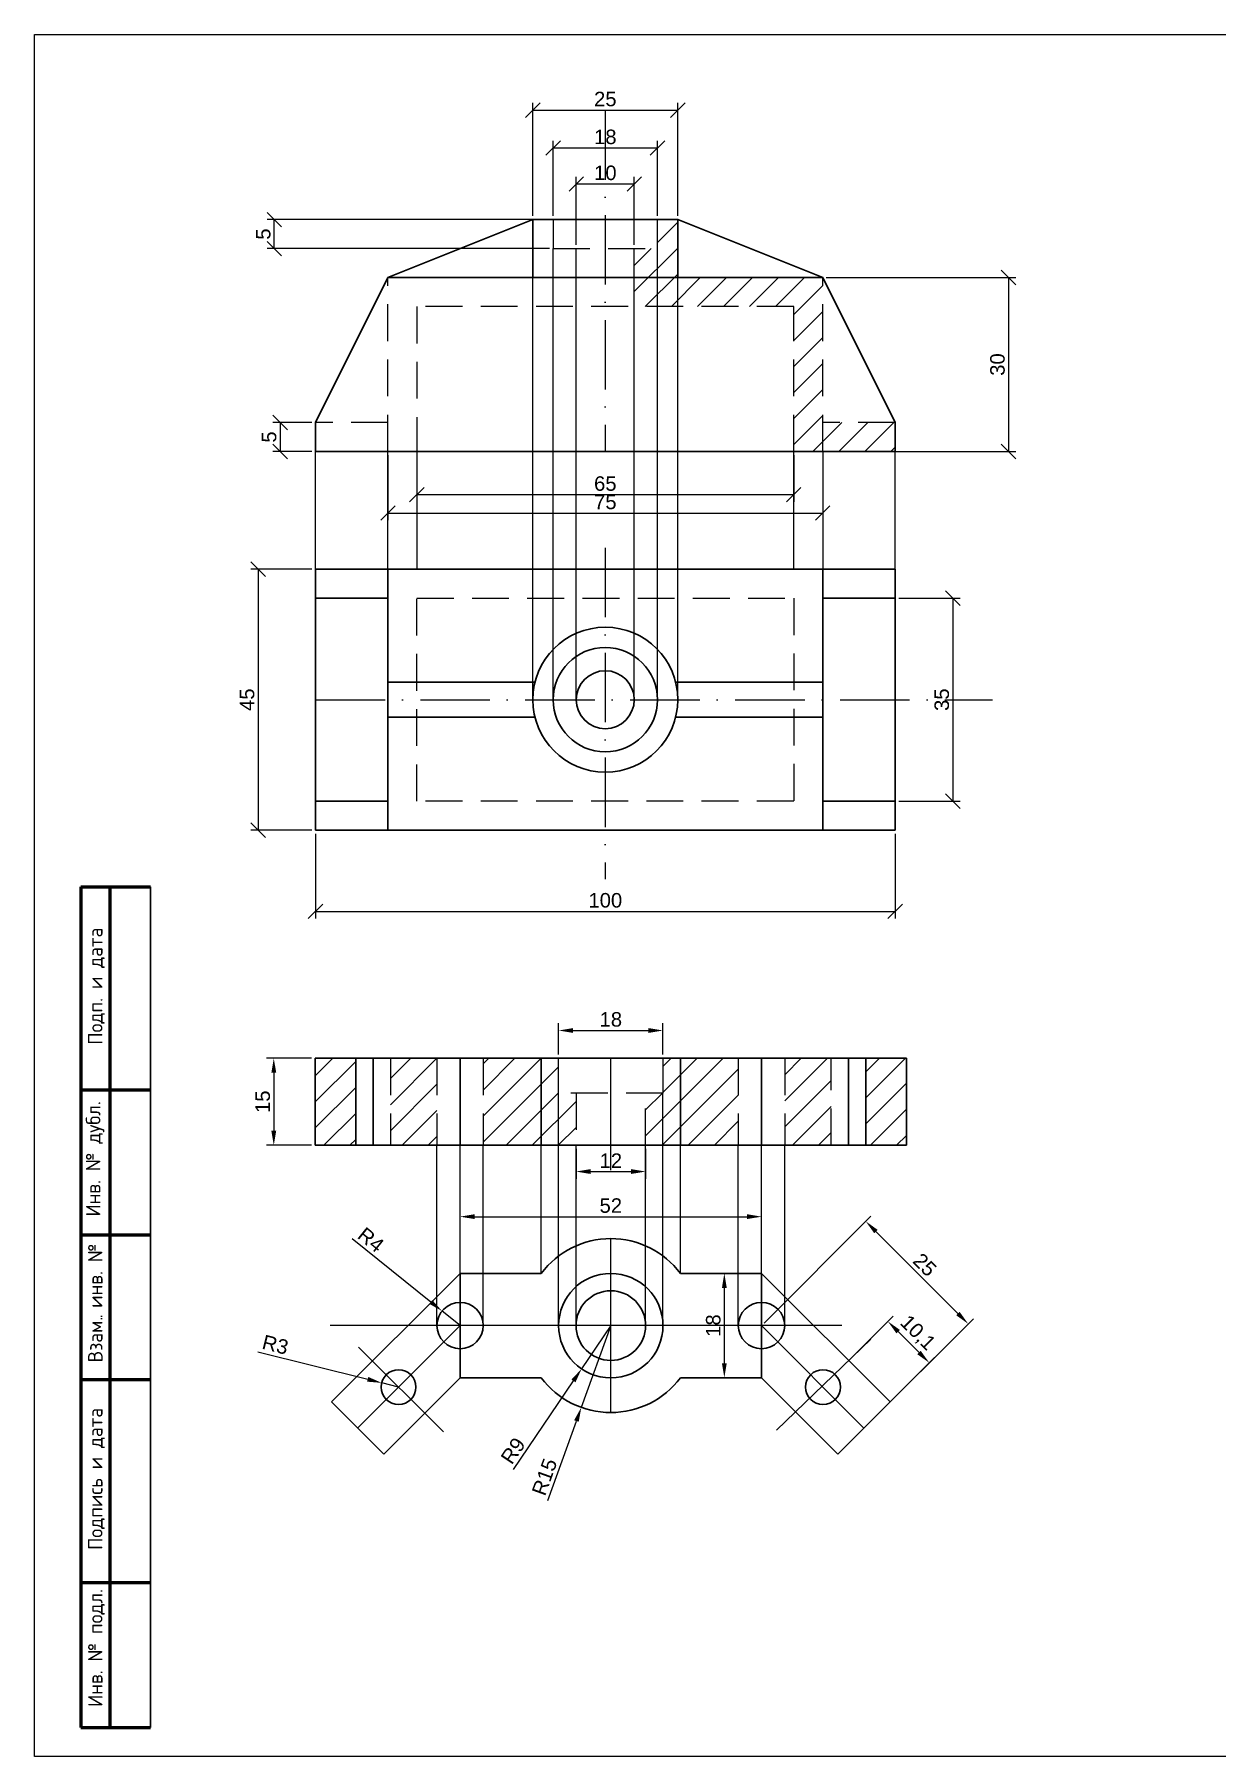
# Model space of a CAD drawing. Header units: millimetres. Extents: x 2946 to 3366, y 2124 to 2421.
# Drawn here: x 2946.1 to 3150, y 2123.6 to 2420.6 of the extents above; entities that cross this region are included whole.
import ezdxf
from ezdxf.enums import TextEntityAlignment as Align

# ---------------------------------------------------------------- set-up
doc = ezdxf.new("R2010")
doc.units = ezdxf.units.MM
doc.linetypes.add('ACAD_ISO10W100', pattern=[18, 12, -3, 0, -3])
doc.linetypes.add('штриховая2', pattern=[9.525, 6.35, -3.175])
doc.layers.add('контур', color=7, linetype='Continuous', lineweight=30)
for name, color, linetype in [('линии соединения', 50, 'Continuous'), ('оси', 130, 'Continuous'), ('размеры', 62, 'Continuous'), ('соединение', 130, 'Continuous'), ('штриховка', 90, 'Continuous'), ('штриховые', 220, 'штриховая2')]:
    doc.layers.add(name, color=color, linetype=linetype)
doc.styles.add('GOST-2.304_Type-B', font='GOST Common.ttf')
doc.styles.get("Standard").update_dxf_attribs({"font": 'arial.ttf'})
doc.dimstyles.new('ISO-25', dxfattribs={"dimtxt": 2.5, "dimasz": 2.5, "dimexe": 1.25, "dimexo": 0.625, "dimtad": 1, "dimtxsty": 'Standard', "dimcen": 2.5, "dimadec": 0, "dimazin": 0, "dimtfac": 1, "dimtmove": 0, "dimatfit": 3, "dimfxl": 1, "dimarcsym": 0})

# ---------------------------------------------------------------- blocks, each defined once
blk = doc.blocks.new('ACAD_SPDS_TB_18')
at = {"linetype": 'Continuous', "lineweight": 60}
for p, q in [((-12, 145), (0, 145)), ((-12, 145), (-12, 0)), ((-7, 145), (-7, 0)), ((-12, 110), (0, 110)), ((-12, 85), (0, 85)), ((-12, 60), (0, 60)), ((-12, 25), (0, 25)), ((-12, 0), (0, 0))]:
    blk.add_line(p, q, dxfattribs=at)
at = {"linetype": 'Continuous', "lineweight": 30}
blk.add_line((0, 145), (0, 0), dxfattribs=at)
at = {"style": 'GOST-2.304_Type-B'}
for s, p in [('Подп. и дата', (-8.25, 117.77)), ('Инв. № дубл.', (-8.62, 88.14)), ('Взам. инв. №', (-8.25, 62.96)), ('. ', (-8.25, 70.58)), ('Подпись и дата', (-8.25, 30.64)), ('Инв. № подл.', (-8.25, 3.57))]:
    blk.add_text(s, height=2.5, rotation=90, dxfattribs=at).set_placement(p)
for tag, p in [('ПОДП_ДАТА_2', (-3.5, 127.5)), ('ИНВ_Н_ДУБЛ', (-3.65, 97.5)), ('ВЗАМ_ИНВ_Н', (-3.5, 71.94)), ('ПОДП_ДАТА_1', (-3.5, 42.5)), ('ИНВ_НОМ_ПОДЛ', (-3.5, 12.5))]:
    blk.add_attdef(tag, text='', height=2.5, rotation=90, dxfattribs=at).set_placement(p, align=Align.MIDDLE_CENTER)
at = {"style": 'GOST-2.304_Type-B', "flags": 1}
blk.add_attdef('ИДЕНТИФИКАТОР_НАДПИСИ', (-12.12, -11.58), '', height=2.5, dxfattribs=at)
blk = doc.blocks.new('_Oblique')
at = {"color": 0, "linetype": 'ByBlock', "lineweight": -2}
blk.add_line((-0.5, -0.5), (0.5, 0.5), dxfattribs=at)
blk = doc.blocks.new('*D36')
at = {"layer": 'Defpoints', "color": 0, "transparency": 16777216}
for p in [(2994.56, 2353.68), (2988.47, 2348.68), (2994.56, 2348.68)]:
    blk.add_point(p, dxfattribs=at)
at = {"layer": 'размеры', "color": 0, "lineweight": -2, "transparency": 16777216}
for p, q in [((2993.93, 2353.68), (2987.22, 2353.68)), ((2988.47, 2353.68), (2988.47, 2348.68)), ((2993.93, 2348.68), (2987.22, 2348.68))]:
    blk.add_line(p, q, dxfattribs=at)
at = {"layer": 'размеры', "color": 0, "lineweight": -2, "transparency": 16777216, "xscale": 2.5, "yscale": 2.5, "zscale": 2.5}
for p, rotation in [((2988.47, 2353.68), 90), ((2988.47, 2348.68), 270)]:
    blk.add_blockref('_Oblique', p, dxfattribs=dict(at, rotation=rotation))
at = {"layer": 'размеры', "color": 0, "transparency": 16777216, "insert": (2986.57, 2351.18), "char_height": 2.5, "attachment_point": 5, "rotation": 90}
blk.add_mtext('5', dxfattribs=at)
blk = doc.blocks.new('*D37')
at = {"layer": 'Defpoints', "color": 0, "transparency": 16777216}
for p in [(3057.06, 2407.56), (3032.06, 2388.68), (3057.06, 2388.68)]:
    blk.add_point(p, dxfattribs=at)
at = {"layer": 'размеры', "color": 0, "lineweight": -2, "transparency": 16777216}
for p, q in [((3032.06, 2389.3), (3032.06, 2408.81)), ((3057.06, 2389.3), (3057.06, 2408.81)), ((3032.06, 2407.56), (3057.06, 2407.56))]:
    blk.add_line(p, q, dxfattribs=at)
at = {"layer": 'размеры', "color": 0, "lineweight": -2, "transparency": 16777216, "xscale": 2.5, "yscale": 2.5, "zscale": 2.5, "rotation": 180}
blk.add_blockref('_Oblique', (3032.06, 2407.56), dxfattribs=at)
at = {"layer": 'размеры', "color": 0, "lineweight": -2, "transparency": 16777216, "xscale": 2.5, "yscale": 2.5, "zscale": 2.5}
blk.add_blockref('_Oblique', (3057.06, 2407.56), dxfattribs=at)
at = {"layer": 'размеры', "color": 0, "transparency": 16777216, "insert": (3044.56, 2409.46), "char_height": 2.5, "attachment_point": 5}
blk.add_mtext('25', dxfattribs=at)
blk = doc.blocks.new('*D38')
at = {"layer": 'Defpoints', "color": 0, "transparency": 16777216}
for p in [(3053.56, 2401.03), (3035.56, 2388.68), (3053.56, 2388.68)]:
    blk.add_point(p, dxfattribs=at)
at = {"layer": 'размеры', "color": 0, "lineweight": -2, "transparency": 16777216}
for p, q in [((3035.56, 2389.3), (3035.56, 2402.28)), ((3035.56, 2401.03), (3053.56, 2401.03)), ((3053.56, 2389.3), (3053.56, 2402.28))]:
    blk.add_line(p, q, dxfattribs=at)
at = {"layer": 'размеры', "color": 0, "lineweight": -2, "transparency": 16777216, "xscale": 2.5, "yscale": 2.5, "zscale": 2.5, "rotation": 180}
blk.add_blockref('_Oblique', (3035.56, 2401.03), dxfattribs=at)
at = {"layer": 'размеры', "color": 0, "lineweight": -2, "transparency": 16777216, "xscale": 2.5, "yscale": 2.5, "zscale": 2.5}
blk.add_blockref('_Oblique', (3053.56, 2401.03), dxfattribs=at)
at = {"layer": 'размеры', "color": 0, "transparency": 16777216, "insert": (3044.56, 2402.93), "char_height": 2.5, "attachment_point": 5}
blk.add_mtext('18', dxfattribs=at)
blk = doc.blocks.new('*D39')
at = {"layer": 'Defpoints', "color": 0, "transparency": 16777216}
for p in [(3082.06, 2378.68), (3082.06, 2348.68), (3114.12, 2348.68)]:
    blk.add_point(p, dxfattribs=at)
at = {"layer": 'размеры', "color": 0, "lineweight": -2, "transparency": 16777216}
for p, q in [((3082.68, 2378.68), (3115.37, 2378.68)), ((3114.12, 2378.68), (3114.12, 2348.68)), ((3082.68, 2348.68), (3115.37, 2348.68))]:
    blk.add_line(p, q, dxfattribs=at)
at = {"layer": 'размеры', "color": 0, "lineweight": -2, "transparency": 16777216, "xscale": 2.5, "yscale": 2.5, "zscale": 2.5}
for p, rotation in [((3114.12, 2378.68), 90), ((3114.12, 2348.68), 270)]:
    blk.add_blockref('_Oblique', p, dxfattribs=dict(at, rotation=rotation))
at = {"layer": 'размеры', "color": 0, "transparency": 16777216, "insert": (3112.22, 2363.68), "char_height": 2.5, "attachment_point": 5, "rotation": 90}
blk.add_mtext('30', dxfattribs=at)
blk = doc.blocks.new('*D40')
at = {"layer": 'Defpoints', "color": 0, "transparency": 16777216}
for p in [(2987.45, 2388.68), (3035.56, 2388.68), (3035.56, 2383.68)]:
    blk.add_point(p, dxfattribs=at)
at = {"layer": 'размеры', "color": 0, "lineweight": -2, "transparency": 16777216}
for p, q in [((3034.93, 2388.68), (2986.2, 2388.68)), ((2987.45, 2383.68), (2987.45, 2388.68)), ((3034.93, 2383.68), (2986.2, 2383.68))]:
    blk.add_line(p, q, dxfattribs=at)
at = {"layer": 'размеры', "color": 0, "lineweight": -2, "transparency": 16777216, "xscale": 2.5, "yscale": 2.5, "zscale": 2.5}
for p, rotation in [((2987.45, 2388.68), 90), ((2987.45, 2383.68), 270)]:
    blk.add_blockref('_Oblique', p, dxfattribs=dict(at, rotation=rotation))
at = {"layer": 'размеры', "color": 0, "transparency": 16777216, "insert": (2985.56, 2386.18), "char_height": 2.5, "attachment_point": 5, "rotation": 90}
blk.add_mtext('5', dxfattribs=at)
blk = doc.blocks.new('*D41')
at = {"layer": 'Defpoints', "color": 0, "transparency": 16777216}
for p in [(3049.56, 2394.83), (3039.56, 2383.68), (3049.56, 2383.68)]:
    blk.add_point(p, dxfattribs=at)
at = {"layer": 'размеры', "color": 0, "lineweight": -2, "transparency": 16777216}
for p, q in [((3039.56, 2384.3), (3039.56, 2396.08)), ((3039.56, 2394.83), (3049.56, 2394.83)), ((3049.56, 2384.3), (3049.56, 2396.08))]:
    blk.add_line(p, q, dxfattribs=at)
at = {"layer": 'размеры', "color": 0, "lineweight": -2, "transparency": 16777216, "xscale": 2.5, "yscale": 2.5, "zscale": 2.5, "rotation": 180}
blk.add_blockref('_Oblique', (3039.56, 2394.83), dxfattribs=at)
at = {"layer": 'размеры', "color": 0, "lineweight": -2, "transparency": 16777216, "xscale": 2.5, "yscale": 2.5, "zscale": 2.5}
blk.add_blockref('_Oblique', (3049.56, 2394.83), dxfattribs=at)
at = {"layer": 'размеры', "color": 0, "transparency": 16777216, "insert": (3044.56, 2396.73), "char_height": 2.5, "attachment_point": 5}
blk.add_mtext('10', dxfattribs=at)
blk = doc.blocks.new('*D42')
at = {"layer": 'Defpoints', "color": 0, "transparency": 16777216}
for p in [(3007.06, 2348.68), (3082.06, 2348.68), (3082.06, 2338.07)]:
    blk.add_point(p, dxfattribs=at)
at = {"layer": 'размеры', "color": 0, "lineweight": -2, "transparency": 16777216}
for p, q in [((3007.06, 2348.05), (3007.06, 2336.82)), ((3082.06, 2348.05), (3082.06, 2336.82)), ((3007.06, 2338.07), (3082.06, 2338.07))]:
    blk.add_line(p, q, dxfattribs=at)
at = {"layer": 'размеры', "color": 0, "lineweight": -2, "transparency": 16777216, "xscale": 2.5, "yscale": 2.5, "zscale": 2.5, "rotation": 180}
blk.add_blockref('_Oblique', (3007.06, 2338.07), dxfattribs=at)
at = {"layer": 'размеры', "color": 0, "lineweight": -2, "transparency": 16777216, "xscale": 2.5, "yscale": 2.5, "zscale": 2.5}
blk.add_blockref('_Oblique', (3082.06, 2338.07), dxfattribs=at)
at = {"layer": 'размеры', "color": 0, "transparency": 16777216, "insert": (3044.56, 2339.97), "char_height": 2.5, "attachment_point": 5}
blk.add_mtext('75', dxfattribs=at)
blk = doc.blocks.new('*D43')
at = {"layer": 'Defpoints', "color": 0, "transparency": 16777216}
for p in [(3012.06, 2348.68), (3077.06, 2348.68), (3077.06, 2341.24)]:
    blk.add_point(p, dxfattribs=at)
at = {"layer": 'размеры', "color": 0, "lineweight": -2, "transparency": 16777216}
for p, q in [((3012.06, 2348.05), (3012.06, 2339.99)), ((3077.06, 2348.05), (3077.06, 2339.99)), ((3012.06, 2341.24), (3077.06, 2341.24))]:
    blk.add_line(p, q, dxfattribs=at)
at = {"layer": 'размеры', "color": 0, "lineweight": -2, "transparency": 16777216, "xscale": 2.5, "yscale": 2.5, "zscale": 2.5, "rotation": 180}
blk.add_blockref('_Oblique', (3012.06, 2341.24), dxfattribs=at)
at = {"layer": 'размеры', "color": 0, "lineweight": -2, "transparency": 16777216, "xscale": 2.5, "yscale": 2.5, "zscale": 2.5}
blk.add_blockref('_Oblique', (3077.06, 2341.24), dxfattribs=at)
at = {"layer": 'размеры', "color": 0, "transparency": 16777216, "insert": (3044.56, 2343.14), "char_height": 2.5, "attachment_point": 5}
blk.add_mtext('65', dxfattribs=at)
blk = doc.blocks.new('*D44')
at = {"layer": 'Defpoints', "color": 0, "transparency": 16777216}
for p in [(2994.56, 2283.38), (3094.56, 2283.38), (3094.56, 2269.37)]:
    blk.add_point(p, dxfattribs=at)
at = {"layer": 'размеры', "color": 0, "lineweight": -2, "transparency": 16777216}
for p, q in [((2994.56, 2282.75), (2994.56, 2268.12)), ((3094.56, 2282.75), (3094.56, 2268.12)), ((2994.56, 2269.37), (3094.56, 2269.37))]:
    blk.add_line(p, q, dxfattribs=at)
at = {"layer": 'размеры', "color": 0, "lineweight": -2, "transparency": 16777216, "xscale": 2.5, "yscale": 2.5, "zscale": 2.5, "rotation": 180}
blk.add_blockref('_Oblique', (2994.56, 2269.37), dxfattribs=at)
at = {"layer": 'размеры', "color": 0, "lineweight": -2, "transparency": 16777216, "xscale": 2.5, "yscale": 2.5, "zscale": 2.5}
blk.add_blockref('_Oblique', (3094.56, 2269.37), dxfattribs=at)
at = {"layer": 'размеры', "color": 0, "transparency": 16777216, "insert": (3044.56, 2271.27), "char_height": 2.5, "attachment_point": 5}
blk.add_mtext('100', dxfattribs=at)
blk = doc.blocks.new('*D45')
at = {"layer": 'Defpoints', "color": 0, "transparency": 16777216}
for p in [(2994.56, 2328.38), (2984.67, 2283.38), (2994.56, 2283.38)]:
    blk.add_point(p, dxfattribs=at)
at = {"layer": 'размеры', "color": 0, "lineweight": -2, "transparency": 16777216}
for p, q in [((2993.93, 2328.38), (2983.42, 2328.38)), ((2984.67, 2328.38), (2984.67, 2283.38)), ((2993.93, 2283.38), (2983.42, 2283.38))]:
    blk.add_line(p, q, dxfattribs=at)
at = {"layer": 'размеры', "color": 0, "lineweight": -2, "transparency": 16777216, "xscale": 2.5, "yscale": 2.5, "zscale": 2.5}
for p, rotation in [((2984.67, 2328.38), 90), ((2984.67, 2283.38), 270)]:
    blk.add_blockref('_Oblique', p, dxfattribs=dict(at, rotation=rotation))
at = {"layer": 'размеры', "color": 0, "transparency": 16777216, "insert": (2982.77, 2305.88), "char_height": 2.5, "attachment_point": 5, "rotation": 90}
blk.add_mtext('45', dxfattribs=at)
blk = doc.blocks.new('*D46')
at = {"layer": 'Defpoints', "color": 0, "transparency": 16777216}
for p in [(3094.56, 2323.38), (3094.56, 2288.38), (3104.52, 2288.38)]:
    blk.add_point(p, dxfattribs=at)
at = {"layer": 'размеры', "color": 0, "lineweight": -2, "transparency": 16777216}
for p, q in [((3095.18, 2323.38), (3105.77, 2323.38)), ((3104.52, 2323.38), (3104.52, 2288.38)), ((3095.18, 2288.38), (3105.77, 2288.38))]:
    blk.add_line(p, q, dxfattribs=at)
at = {"layer": 'размеры', "color": 0, "lineweight": -2, "transparency": 16777216, "xscale": 2.5, "yscale": 2.5, "zscale": 2.5}
for p, rotation in [((3104.52, 2323.38), 90), ((3104.52, 2288.38), 270)]:
    blk.add_blockref('_Oblique', p, dxfattribs=dict(at, rotation=rotation))
at = {"layer": 'размеры', "color": 0, "transparency": 16777216, "insert": (3102.61, 2305.88), "char_height": 2.5, "attachment_point": 5, "rotation": 90}
blk.add_mtext('35', dxfattribs=at)
blk = doc.blocks.new('*D86')
at = {"layer": 'Defpoints', "color": 0, "transparency": 16777216}
for p in [(2994.51, 2244.04), (2987.37, 2229.04), (2994.51, 2229.04)]:
    blk.add_point(p, dxfattribs=at)
at = {"layer": 'размеры', "color": 0, "lineweight": -2, "transparency": 16777216}
for p, q in [((2993.88, 2244.04), (2986.12, 2244.04)), ((2987.37, 2241.54), (2987.37, 2231.54)), ((2993.88, 2229.04), (2986.12, 2229.04))]:
    blk.add_line(p, q, dxfattribs=at)
at = {"layer": 'размеры', "color": 0, "transparency": 16777216}
for points in [[(2986.95, 2241.54), (2987.79, 2241.54), (2987.37, 2244.04)], [(2986.95, 2231.54), (2987.79, 2231.54), (2987.37, 2229.04)]]:
    blk.add_solid(points, dxfattribs=at)
at = {"layer": 'размеры', "color": 0, "transparency": 16777216, "insert": (2985.47, 2236.54), "char_height": 2.5, "attachment_point": 5, "rotation": 90}
blk.add_mtext('15', dxfattribs=at)
blk = doc.blocks.new('*D87')
at = {"layer": 'Defpoints', "color": 0, "transparency": 16777216}
for p in [(3054.51, 2248.83), (3036.51, 2244.04), (3054.51, 2244.04)]:
    blk.add_point(p, dxfattribs=at)
at = {"layer": 'размеры', "color": 0, "lineweight": -2, "transparency": 16777216}
for p, q in [((3036.51, 2244.67), (3036.51, 2250.08)), ((3039.01, 2248.83), (3052.01, 2248.83)), ((3054.51, 2244.67), (3054.51, 2250.08))]:
    blk.add_line(p, q, dxfattribs=at)
at = {"layer": 'размеры', "color": 0, "transparency": 16777216}
for points in [[(3039.01, 2249.24), (3039.01, 2248.41), (3036.51, 2248.83)], [(3052.01, 2249.24), (3052.01, 2248.41), (3054.51, 2248.83)]]:
    blk.add_solid(points, dxfattribs=at)
at = {"layer": 'размеры', "color": 0, "transparency": 16777216, "insert": (3045.51, 2250.73), "char_height": 2.5, "attachment_point": 5}
blk.add_mtext('18', dxfattribs=at)
blk = doc.blocks.new('*D88')
at = {"layer": 'Defpoints', "color": 0, "transparency": 16777216}
for p in [(3039.51, 2229.04), (3051.51, 2229.04), (3051.51, 2224.5)]:
    blk.add_point(p, dxfattribs=at)
at = {"layer": 'размеры', "color": 0, "lineweight": -2, "transparency": 16777216}
for p, q in [((3039.51, 2228.42), (3039.51, 2223.25)), ((3051.51, 2228.42), (3051.51, 2223.25)), ((3042.01, 2224.5), (3049.01, 2224.5))]:
    blk.add_line(p, q, dxfattribs=at)
at = {"layer": 'размеры', "color": 0, "transparency": 16777216}
for points in [[(3042.01, 2224.92), (3042.01, 2224.09), (3039.51, 2224.5)], [(3049.01, 2224.92), (3049.01, 2224.09), (3051.51, 2224.5)]]:
    blk.add_solid(points, dxfattribs=at)
at = {"layer": 'размеры', "color": 0, "transparency": 16777216, "insert": (3045.51, 2226.38), "char_height": 2.5, "attachment_point": 5}
blk.add_mtext('12', dxfattribs=at)
blk = doc.blocks.new('*D89')
at = {"layer": 'Defpoints', "color": 0, "transparency": 16777216}
for p in [(3016.39, 2200.45), (3019.51, 2197.94)]:
    blk.add_point(p, dxfattribs=at)
at = {"layer": 'размеры', "color": 0, "lineweight": -2, "transparency": 16777216}
for p, q in [((3000.9, 2212.93), (3014.44, 2202.02)), ((3019.51, 2197.94), (3016.39, 2200.45))]:
    blk.add_line(p, q, dxfattribs=at)
at = {"layer": 'размеры', "color": 0, "transparency": 16777216}
blk.add_solid([(3014.71, 2202.34), (3014.18, 2201.69), (3016.39, 2200.45)], dxfattribs=at)
at = {"layer": 'размеры', "color": 0, "transparency": 16777216, "insert": (3004.13, 2212.73), "char_height": 2.5, "attachment_point": 5, "rotation": 321.143}
blk.add_mtext('R4', dxfattribs=at)
blk = doc.blocks.new('*D90')
at = {"layer": 'Defpoints', "color": 0, "transparency": 16777216}
for p in [(3005.99, 2188.06), (3008.9, 2187.33)]:
    blk.add_point(p, dxfattribs=at)
at = {"layer": 'размеры', "color": 0, "lineweight": -2, "transparency": 16777216}
for p, q in [((2984.61, 2193.43), (3003.57, 2188.67)), ((3008.9, 2187.33), (3005.99, 2188.06))]:
    blk.add_line(p, q, dxfattribs=at)
at = {"layer": 'размеры', "color": 0, "transparency": 16777216}
blk.add_solid([(3003.67, 2189.08), (3003.46, 2188.27), (3005.99, 2188.06)], dxfattribs=at)
at = {"layer": 'размеры', "color": 0, "transparency": 16777216, "insert": (2987.64, 2194.63), "char_height": 2.5, "attachment_point": 5, "rotation": 345.8949}
blk.add_mtext('R3', dxfattribs=at)
blk = doc.blocks.new('*D91')
at = {"layer": 'Defpoints', "color": 0, "transparency": 16777216}
for p in [(3045.51, 2197.94), (3040.47, 2190.48)]:
    blk.add_point(p, dxfattribs=at)
at = {"layer": 'размеры', "color": 0, "lineweight": -2, "transparency": 16777216}
for p, q in [((3045.51, 2197.94), (3040.47, 2190.48)), ((3028.75, 2173.09), (3039.08, 2188.4))]:
    blk.add_line(p, q, dxfattribs=at)
at = {"layer": 'размеры', "color": 0, "transparency": 16777216}
blk.add_solid([(3038.73, 2188.64), (3039.42, 2188.17), (3040.47, 2190.48)], dxfattribs=at)
at = {"layer": 'размеры', "color": 0, "transparency": 16777216, "insert": (3028.65, 2176.34), "char_height": 2.5, "attachment_point": 5, "rotation": 56.0025}
blk.add_mtext('R9', dxfattribs=at)
blk = doc.blocks.new('*D92')
at = {"layer": 'Defpoints', "color": 0, "transparency": 16777216}
for p in [(3045.51, 2197.94), (3040.42, 2183.83)]:
    blk.add_point(p, dxfattribs=at)
at = {"layer": 'размеры', "color": 0, "lineweight": -2, "transparency": 16777216}
for p, q in [((3045.51, 2197.94), (3040.42, 2183.83)), ((3034.65, 2167.79), (3039.58, 2181.47))]:
    blk.add_line(p, q, dxfattribs=at)
at = {"layer": 'размеры', "color": 0, "transparency": 16777216}
blk.add_solid([(3039.18, 2181.61), (3039.97, 2181.33), (3040.42, 2183.83)], dxfattribs=at)
at = {"layer": 'размеры', "color": 0, "transparency": 16777216, "insert": (3034.08, 2171.84), "char_height": 2.5, "attachment_point": 5, "rotation": 70.1918}
blk.add_mtext('R15', dxfattribs=at)
blk = doc.blocks.new('*D93')
at = {"layer": 'Defpoints', "color": 0, "transparency": 16777216}
for p in [(3071.51, 2216.72), (3019.51, 2206.94), (3071.51, 2206.94)]:
    blk.add_point(p, dxfattribs=at)
at = {"layer": 'размеры', "color": 0, "lineweight": -2, "transparency": 16777216}
for p, q in [((3019.51, 2207.56), (3019.51, 2217.97)), ((3022.01, 2216.72), (3069.01, 2216.72)), ((3071.51, 2207.56), (3071.51, 2217.97))]:
    blk.add_line(p, q, dxfattribs=at)
at = {"layer": 'размеры', "color": 0, "transparency": 16777216}
for points in [[(3022.01, 2217.14), (3022.01, 2216.31), (3019.51, 2216.72)], [(3069.01, 2217.14), (3069.01, 2216.31), (3071.51, 2216.72)]]:
    blk.add_solid(points, dxfattribs=at)
at = {"layer": 'размеры', "color": 0, "transparency": 16777216, "insert": (3045.51, 2218.62), "char_height": 2.5, "attachment_point": 5}
blk.add_mtext('52', dxfattribs=at)
blk = doc.blocks.new('*D94')
at = {"layer": 'Defpoints', "color": 0, "transparency": 16777216}
for p in [(3071.51, 2206.94), (3065.09, 2188.94), (3071.51, 2188.94)]:
    blk.add_point(p, dxfattribs=at)
at = {"layer": 'размеры', "color": 0, "lineweight": -2, "transparency": 16777216}
for p, q in [((3070.88, 2206.94), (3063.84, 2206.94)), ((3065.09, 2204.44), (3065.09, 2191.44)), ((3070.88, 2188.94), (3063.84, 2188.94))]:
    blk.add_line(p, q, dxfattribs=at)
at = {"layer": 'размеры', "color": 0, "transparency": 16777216}
for points in [[(3064.68, 2204.44), (3065.51, 2204.44), (3065.09, 2206.94)], [(3064.68, 2191.44), (3065.51, 2191.44), (3065.09, 2188.94)]]:
    blk.add_solid(points, dxfattribs=at)
at = {"layer": 'размеры', "color": 0, "transparency": 16777216, "insert": (3063.19, 2197.94), "char_height": 2.5, "attachment_point": 5, "rotation": 90}
blk.add_mtext('18', dxfattribs=at)
blk = doc.blocks.new('*D95')
at = {"layer": 'Defpoints', "color": 0, "transparency": 16777216}
for p in [(3086.54, 2191.9), (3100.45, 2191.52), (3093.68, 2184.76)]:
    blk.add_point(p, dxfattribs=at)
at = {"layer": 'размеры', "color": 0, "lineweight": -2, "transparency": 16777216}
for p, q in [((3086.98, 2192.34), (3094.19, 2199.55)), ((3095.07, 2196.9), (3098.68, 2193.29)), ((3094.13, 2185.2), (3101.33, 2192.41))]:
    blk.add_line(p, q, dxfattribs=at)
at = {"layer": 'размеры', "color": 0, "transparency": 16777216}
for points in [[(3095.37, 2197.19), (3094.78, 2196.6), (3093.3, 2198.66)], [(3098.97, 2193.58), (3098.38, 2193), (3100.45, 2191.52)]]:
    blk.add_solid(points, dxfattribs=at)
at = {"layer": 'размеры', "color": 0, "transparency": 16777216, "insert": (3098.38, 2196.6), "char_height": 2.5, "attachment_point": 5, "rotation": 315}
blk.add_mtext('10,1', dxfattribs=at)
blk = doc.blocks.new('*D96')
at = {"layer": 'Defpoints', "color": 0, "transparency": 16777216}
for p in [(3071.51, 2197.94), (3107.16, 2198.24), (3089.18, 2180.26)]:
    blk.add_point(p, dxfattribs=at)
at = {"layer": 'размеры', "color": 0, "lineweight": -2, "transparency": 16777216}
for p, q in [((3071.95, 2198.38), (3090.37, 2216.8)), ((3091.25, 2214.15), (3105.4, 2200.01)), ((3089.63, 2180.7), (3108.05, 2199.12))]:
    blk.add_line(p, q, dxfattribs=at)
at = {"layer": 'размеры', "color": 0, "transparency": 16777216}
for points in [[(3091.55, 2214.44), (3090.96, 2213.85), (3089.49, 2215.92)], [(3105.69, 2200.3), (3105.1, 2199.71), (3107.16, 2198.24)]]:
    blk.add_solid(points, dxfattribs=at)
at = {"layer": 'размеры', "color": 0, "transparency": 16777216, "insert": (3099.67, 2208.42), "char_height": 2.5, "attachment_point": 5, "rotation": 315}
blk.add_mtext('25', dxfattribs=at)

msp = doc.modelspace()

# ---------------------------------------------------------------- hatches: boundary and pattern name
at = {"layer": 'штриховка'}
h = msp.add_hatch(dxfattribs=at)
h.set_pattern_fill('ANSI31', color=256)
h.set_pattern_definition([(45, (885.548, 935.1658), (-2.245064, 2.245064), [])])
h.paths.add_polyline_path([(3094.556, 2353.678), (3082.056, 2353.678), (3082.056, 2348.678), (3094.556, 2348.678)])
h.paths.add_polyline_path([(3082.056, 2378.678), (3057.056, 2378.678), (3057.056, 2373.678), (3077.056, 2373.678), (3077.056, 2348.678), (3082.056, 2348.678)])
h.paths.add_polyline_path([(3057.056, 2388.678), (3053.556, 2388.678), (3053.556, 2383.678), (3053.556, 2378.678), (3057.056, 2378.678)])
h.paths.add_polyline_path([(3053.556, 2383.678), (3049.556, 2383.678), (3049.556, 2378.678), (3053.556, 2378.678)])
h.paths.add_polyline_path([(3053.556, 2378.678), (3049.556, 2378.678), (3049.556, 2373.678), (3053.556, 2373.678)])
h.paths.add_polyline_path([(3057.056, 2378.678), (3053.556, 2378.678), (3053.556, 2373.678), (3057.056, 2373.678)])
h = msp.add_hatch(dxfattribs=at)
h.set_pattern_fill('ANSI31', color=256)
h.set_pattern_definition([(45, (481.47, 715.7886), (-2.245064, 2.245064), [])])
h.paths.add_polyline_path([(3001.506, 2244.04), (2994.506, 2244.04), (2994.506, 2229.04), (3001.506, 2229.04)])
h.paths.add_polyline_path([(3067.506, 2244.04), (3057.506, 2244.04), (3057.506, 2229.04), (3067.506, 2229.04)])
h.paths.add_polyline_path([(3057.506, 2244.04), (3054.506, 2244.04), (3054.506, 2238.04), (3054.506, 2229.04), (3057.506, 2229.04)])
h.paths.add_polyline_path([(3054.506, 2238.04), (3051.506, 2238.04), (3051.506, 2229.04), (3054.506, 2229.04)])
h.paths.add_polyline_path([(3039.506, 2238.04), (3036.506, 2238.04), (3036.506, 2229.04), (3039.506, 2229.04)])
h.paths.add_polyline_path([(3036.506, 2238.04), (3036.506, 2244.04), (3033.506, 2244.04), (3033.506, 2229.04), (3036.506, 2229.04)])
h.paths.add_polyline_path([(3033.506, 2244.04), (3023.506, 2244.04), (3023.506, 2229.04), (3033.506, 2229.04)])
h.paths.add_polyline_path([(3096.506, 2244.04), (3089.506, 2244.04), (3089.506, 2229.04), (3096.506, 2229.04)])
h.paths.add_polyline_path([(3083.506, 2244.04), (3075.506, 2244.04), (3075.506, 2229.04), (3083.506, 2229.04)])
h.paths.add_polyline_path([(3015.506, 2244.04), (3007.506, 2244.04), (3007.506, 2229.04), (3015.506, 2229.04)])

# ---------------------------------------------------------------- linework, layer by layer
msp.add_lwpolyline([(2946.08, 2123.611), (2946.08, 2420.611), (3366.08, 2420.611), (3366.08, 2123.611), (2946.08, 2123.611)])
at = {"layer": 'контур'}
for p, q in [((3007.056, 2378.678), (3032.056, 2388.678)), ((3032.056, 2378.678), (3032.056, 2388.678)), ((3032.056, 2388.678), (3057.056, 2388.678)), ((3035.556, 2388.678), (3044.556, 2388.678)), ((3057.056, 2378.678), (3057.056, 2388.678)), ((3082.056, 2378.678), (3057.056, 2388.678)), ((2994.556, 2353.678), (3007.056, 2378.678)), ((3007.056, 2378.678), (3082.056, 2378.678)), ((3007.056, 2378.678), (3032.056, 2378.678)), ((3082.056, 2378.678), (3057.056, 2378.678)), ((3094.556, 2353.678), (3082.056, 2378.678)), ((2994.556, 2348.678), (2994.556, 2353.678)), ((3094.556, 2348.678), (3094.556, 2353.678)), ((2994.556, 2348.678), (3094.556, 2348.678)), ((2994.556, 2348.678), (3007.056, 2348.678)), ((3007.056, 2348.678), (3012.056, 2348.678)), ((3082.056, 2348.678), (3077.056, 2348.678)), ((3094.556, 2348.678), (3082.056, 2348.678)), ((2994.556, 2328.377), (3094.556, 2328.377)), ((2994.556, 2283.377), (2994.556, 2328.377)), ((2994.556, 2328.377), (2994.556, 2322.377)), ((2994.556, 2328.377), (2994.556, 2323.377)), ((2994.556, 2328.377), (2994.556, 2305.877)), ((3007.056, 2328.377), (3007.056, 2283.377)), ((3082.056, 2328.377), (3082.056, 2283.377)), ((3094.556, 2328.377), (3094.556, 2283.377)), ((2994.556, 2323.377), (3007.056, 2323.377)), ((3082.056, 2323.377), (3094.556, 2323.377)), ((3007.056, 2308.877), (3007.056, 2302.877)), ((3007.056, 2308.877), (3032.422, 2308.877)), ((3082.056, 2308.877), (3056.691, 2308.877)), ((3082.056, 2305.877), (3082.056, 2308.877)), ((3082.056, 2305.877), (3082.056, 2302.877)), ((3007.056, 2302.877), (3032.422, 2302.877)), ((3082.056, 2302.877), (3056.691, 2302.877)), ((2994.556, 2283.377), (2994.556, 2288.377)), ((2994.556, 2288.377), (3007.056, 2288.377)), ((3082.056, 2283.377), (3082.056, 2289.377)), ((3082.056, 2288.377), (3094.556, 2288.377)), ((3094.556, 2283.377), (2994.556, 2283.377)), ((2994.506, 2229.04), (2994.506, 2244.04)), ((2994.506, 2244.04), (3019.506, 2244.04)), ((3001.506, 2229.04), (3001.506, 2244.04)), ((3004.506, 2229.04), (3004.506, 2244.04)), ((3004.506, 2244.04), (3007.506, 2244.04)), ((3071.506, 2244.04), (3019.506, 2244.04)), ((3019.506, 2244.04), (3019.506, 2229.04)), ((3019.506, 2244.04), (3045.506, 2244.04)), ((3033.506, 2229.04), (3033.506, 2244.04)), ((3045.506, 2244.04), (3054.506, 2244.04)), ((3057.506, 2229.04), (3057.506, 2244.04)), ((3071.506, 2229.04), (3071.506, 2244.04)), ((3071.506, 2244.04), (3096.506, 2244.04)), ((3086.506, 2229.04), (3086.506, 2244.04)), ((3089.506, 2244.04), (3089.506, 2229.04)), ((3096.506, 2229.04), (3096.506, 2244.04)), ((3019.506, 2229.04), (2994.506, 2229.04)), ((2994.506, 2229.04), (3004.506, 2229.04)), ((3007.506, 2229.04), (3001.506, 2229.04)), ((3019.506, 2229.04), (3071.506, 2229.04)), ((3071.506, 2229.04), (3096.506, 2229.04)), ((3089.506, 2229.04), (3083.506, 2229.04)), ((3096.506, 2229.04), (3086.506, 2229.04)), ((3019.506, 2206.938), (2997.328, 2184.76)), ((3033.506, 2206.938), (3019.506, 2206.938)), ((3019.506, 2206.938), (3019.506, 2188.938)), ((3071.506, 2206.938), (3057.506, 2206.938)), ((3071.506, 2206.938), (3071.506, 2188.938)), ((3071.506, 2206.938), (3093.683, 2184.76)), ((3019.506, 2188.938), (3006.328, 2175.76)), ((3033.506, 2188.938), (3019.506, 2188.938)), ((3071.506, 2188.938), (3057.506, 2188.938)), ((3071.506, 2188.938), (3084.683, 2175.76)), ((2997.328, 2184.76), (3006.328, 2175.76)), ((3084.683, 2175.76), (3093.683, 2184.76))]:
    msp.add_line(p, q, dxfattribs=at)
for centre, radius in [((3044.556, 2305.877), 12.5), ((3044.556, 2305.877), 9), ((3044.556, 2305.877), 5), ((3045.506, 2197.938), 9), ((3045.506, 2197.938), 6), ((3019.506, 2197.938), 4), ((3071.506, 2197.938), 4), ((3008.899, 2187.331), 3), ((3082.112, 2187.331), 3)]:
    msp.add_circle(centre, radius, dxfattribs=at)
for start, end in [(36.8699, 143.1301), (216.8699, 323.1301)]:
    msp.add_arc((3045.506, 2197.938), 15, start, end, dxfattribs=at)
at = {"layer": 'линии соединения'}
for p, q in [((3035.556, 2305.877), (3035.556, 2383.678)), ((3053.556, 2305.877), (3053.556, 2383.678)), ((3032.056, 2305.877), (3032.056, 2378.678)), ((3039.556, 2305.877), (3039.556, 2378.678)), ((3049.556, 2305.877), (3049.556, 2378.678)), ((3057.056, 2305.877), (3057.056, 2378.678)), ((2994.556, 2328.377), (2994.556, 2348.678)), ((3007.056, 2328.377), (3007.056, 2348.678)), ((3012.056, 2348.678), (3012.056, 2328.377)), ((3077.056, 2328.377), (3077.056, 2348.678)), ((3082.056, 2348.678), (3082.056, 2328.377)), ((3094.556, 2328.377), (3094.556, 2348.678))]:
    msp.add_line(p, q, dxfattribs=at)
at = {"layer": 'оси', "linetype": 'ACAD_ISO10W100'}
for p, q in [((3044.556, 2407.56), (3044.556, 2348.678)), ((3044.556, 2332.085), (3044.556, 2274.908)), ((2994.556, 2305.877), (3111.344, 2305.877))]:
    msp.add_line(p, q, dxfattribs=at)
at = {"layer": 'оси'}
for p, q in [((3045.506, 2224.748), (3045.506, 2244.04)), ((3045.506, 2182.938), (3045.506, 2212.938)), ((3085.351, 2197.938), (2997.118, 2197.938)), ((3019.506, 2197.938), (3001.828, 2180.26)), ((3045.506, 2182.938), (3045.506, 2197.938)), ((3071.506, 2197.938), (3089.183, 2180.26)), ((3074.064, 2179.891), (3090.368, 2195.587)), ((3002.004, 2194.227), (3016.622, 2179.608)), ((3001.828, 2180.26), (3008.899, 2187.331)), ((3089.183, 2180.26), (3082.112, 2187.331))]:
    msp.add_line(p, q, dxfattribs=at)
at = {"layer": 'соединение'}
for p, q in [((3036.506, 2197.938), (3036.506, 2238.04)), ((3054.506, 2197.938), (3054.506, 2238.04)), ((3015.506, 2197.938), (3015.506, 2229.04)), ((3019.506, 2206.938), (3019.506, 2229.04)), ((3023.506, 2197.938), (3023.506, 2229.04)), ((3033.506, 2206.938), (3033.506, 2229.04)), ((3039.506, 2197.938), (3039.506, 2229.04)), ((3051.506, 2197.938), (3051.506, 2229.04)), ((3057.506, 2206.938), (3057.506, 2229.04)), ((3067.506, 2197.938), (3067.506, 2229.04)), ((3071.506, 2206.938), (3071.506, 2229.04)), ((3075.506, 2197.938), (3075.506, 2229.04))]:
    msp.add_line(p, q, dxfattribs=at)
at = {"layer": 'штриховые', "linetype": 'штриховая2'}
for p, q in [((3035.556, 2388.678), (3035.556, 2383.678)), ((3053.556, 2383.678), (3053.556, 2388.678)), ((3035.556, 2383.678), (3053.556, 2383.678)), ((3007.056, 2348.678), (3007.056, 2378.678)), ((3082.056, 2348.678), (3082.056, 2378.678)), ((3077.056, 2373.678), (3012.056, 2373.678)), ((3012.056, 2373.678), (3012.056, 2348.678)), ((3077.056, 2348.678), (3077.056, 2373.678)), ((3007.056, 2353.678), (2994.556, 2353.678)), ((3094.556, 2353.678), (3082.056, 2353.678)), ((3012.056, 2323.377), (3077.056, 2323.377)), ((3012.056, 2288.377), (3012.056, 2323.377)), ((3077.056, 2323.377), (3077.056, 2288.377)), ((3077.056, 2288.377), (3012.056, 2288.377))]:
    msp.add_line(p, q, dxfattribs=at)
at = {"layer": 'штриховые'}
for p, q in [((3039.556, 2378.678), (3039.556, 2383.678)), ((3049.556, 2378.678), (3049.556, 2383.678)), ((3007.506, 2244.04), (3007.506, 2229.04)), ((3015.506, 2244.04), (3015.506, 2229.04)), ((3023.506, 2244.04), (3023.506, 2229.04)), ((3036.506, 2238.04), (3036.506, 2244.04)), ((3054.506, 2244.04), (3054.506, 2238.04)), ((3067.506, 2244.04), (3067.506, 2229.04)), ((3075.506, 2244.04), (3075.506, 2229.04)), ((3083.506, 2229.04), (3083.506, 2244.04)), ((3054.506, 2238.04), (3036.506, 2238.04)), ((3039.506, 2238.04), (3039.506, 2229.04)), ((3051.506, 2229.04), (3051.506, 2238.04))]:
    msp.add_line(p, q, dxfattribs=at)

# ---------------------------------------------------------------- block references
msp.add_blockref('ACAD_SPDS_TB_18', (2966.08, 2128.611))

# ---------------------------------------------------------------- dimensions: what is measured, and where the dimension line sits
at = {"layer": 'размеры'}
for base, p1, p2, picture, middle in [((3057.056, 2407.56), (3032.056, 2388.678), (3057.056, 2388.678), '*D37', (3044.556, 2407.56)), ((3053.556, 2401.025), (3035.556, 2388.678), (3053.556, 2388.678), '*D38', (3044.556, 2401.025)), ((3049.556, 2394.828), (3039.556, 2383.678), (3049.556, 2383.678), '*D41', (3044.556, 2394.828)), ((3082.056, 2338.072), (3007.056, 2348.678), (3082.056, 2348.678), '*D42', (3044.556, 2338.072)), ((3077.056, 2341.24), (3012.056, 2348.678), (3077.056, 2348.678), '*D43', (3044.556, 2341.24))]:
    dim = msp.add_linear_dim(base=base, p1=p1, p2=p2, dimstyle='ISO-25', override={"dimblk": 'Oblique'}, dxfattribs=at)
    dim.commit()
    dim.dimension.update_dxf_attribs({"geometry": picture, "text_midpoint": middle, "dimtype": 160})
for base, p1, p2, picture, middle in [((2987.455, 2388.678), (3035.556, 2383.678), (3035.556, 2388.678), '*D40', (2985.558, 2386.178)), ((3114.119, 2348.678), (3082.056, 2378.678), (3082.056, 2348.678), '*D39', (3112.217, 2363.678)), ((2988.465, 2348.678), (2994.556, 2353.678), (2994.556, 2348.678), '*D36', (2986.569, 2351.178)), ((2984.67, 2283.377), (2994.556, 2328.377), (2994.556, 2283.377), '*D45', (2982.774, 2305.877)), ((3104.517, 2288.377), (3094.556, 2323.377), (3094.556, 2288.377), '*D46', (3102.615, 2305.877))]:
    dim = msp.add_linear_dim(base=base, p1=p1, p2=p2, angle=90, dimstyle='ISO-25', override={"dimblk": 'Oblique'}, dxfattribs=at)
    dim.commit()
    dim.dimension.update_dxf_attribs({"geometry": picture, "text_midpoint": middle})
dim = msp.add_linear_dim(base=(3094.556, 2269.372), p1=(2994.556, 2283.377), p2=(3094.556, 2283.377), dimstyle='ISO-25', override={"dimblk": 'Oblique'}, dxfattribs=at)
dim.commit()
dim.dimension.update_dxf_attribs({"geometry": '*D44', "text_midpoint": (3044.556, 2271.273)})
for base, p1, p2, picture, middle in [((3054.506, 2248.825), (3036.506, 2244.04), (3054.506, 2244.04), '*D87', (3045.506, 2250.727)), ((3051.506, 2224.505), (3039.506, 2229.04), (3051.506, 2229.04), '*D88', (3045.506, 2226.385)), ((3071.506, 2216.722), (3019.506, 2206.938), (3071.506, 2206.938), '*D93', (3045.506, 2218.623))]:
    dim = msp.add_linear_dim(base=base, p1=p1, p2=p2, dimstyle='ISO-25', dxfattribs=at)
    dim.commit()
    dim.dimension.update_dxf_attribs({"geometry": picture, "text_midpoint": middle})
for base, p1, p2, picture, middle in [((2987.369, 2229.04), (2994.506, 2244.04), (2994.506, 2229.04), '*D86', (2985.467, 2236.54)), ((3065.092, 2188.938), (3071.506, 2206.938), (3071.506, 2188.938), '*D94', (3063.191, 2197.938))]:
    dim = msp.add_linear_dim(base=base, p1=p1, p2=p2, angle=90, dimstyle='ISO-25', dxfattribs=at)
    dim.commit()
    dim.dimension.update_dxf_attribs({"geometry": picture, "text_midpoint": middle})
for p1, p2, distance, picture, middle in [((3071.506, 2197.938), (3089.183, 2180.26), 25.427, '*D96', (3099.669, 2208.423)), ((3086.541, 2191.902), (3093.683, 2184.76), 9.563, '*D95', (3098.379, 2196.597))]:
    dim = msp.add_aligned_dim(p1=p1, p2=p2, distance=distance, dimstyle='ISO-25', dxfattribs=at)
    dim.commit()
    dim.dimension.update_dxf_attribs({"geometry": picture, "text_midpoint": middle})
for center, mpoint, picture, middle in [((3019.506, 2197.938), (3016.391, 2200.447), '*D89', (3002.953, 2211.274)), ((3045.506, 2197.938), (3040.473, 2190.476), '*D91', (3030.224, 2175.279)), ((3045.506, 2197.938), (3040.423, 2183.825), '*D92', (3035.873, 2171.193)), ((3008.899, 2187.331), (3005.99, 2188.062), '*D90', (2987.174, 2192.79))]:
    dim = msp.add_radius_dim(center=center, mpoint=mpoint, dimstyle='ISO-25', dxfattribs=at)
    dim.commit()
    dim.dimension.update_dxf_attribs({"geometry": picture, "text_midpoint": middle, "dimtype": 164})

doc.saveas('drawing.dxf')
